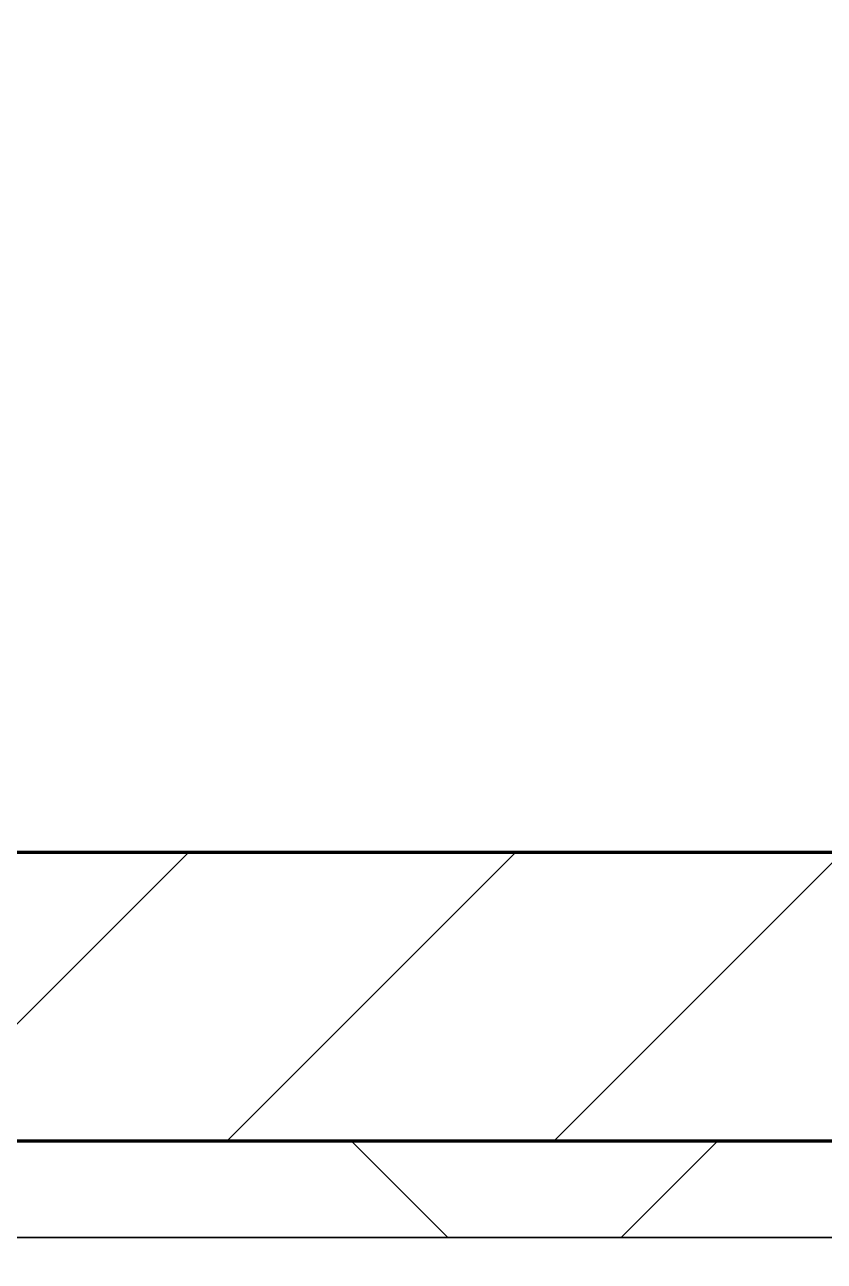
# Model space of a CAD drawing. Header units: millimetres. Extents: x -794868 to -715506, y -16735 to 22434.
# Drawn here: x -758212 to -757797, y 7882 to 8523 of the extents above; entities that cross this region are included whole.
import ezdxf
from ezdxf.xclip import XClip

# ---------------------------------------------------------------- set-up
doc = ezdxf.new("R2010")
doc.units = ezdxf.units.MM
doc.header["$XCLIPFRAME"] = 0
for name, color, linetype, lineweight in [('A-GLAZ-CURT', 2, 'Continuous', 9), ('A-WALL', 5, 'Continuous', 35), ('A-WALL-FNSH', 2, 'Continuous', 35), ('A-WALL-PATT', 1, 'Continuous', 35)]:
    doc.layers.add(name, color=color, linetype=linetype, lineweight=lineweight)
doc.layers.add('A11_ALU.SOLID SHEET', color=2, linetype='Continuous')

# ---------------------------------------------------------------- blocks, each defined once
blk = doc.blocks.new('PPLS-PP19_Custom Tile Pattern - Custom Tile Pattern-16106263-4262-01 ENLARGED UPPER PLATFORM LEVEL - REFLECTED CEILING PLAN - SHEET 3')
at = {"layer": 'A-GLAZ-CURT'}
for p, q in [((-300, 0), (300, 0)), ((300, 0), (-300, 0)), ((195.99, 0), (213.31, 0)), ((213.31, 0), (195.99, 0)), ((230.06, 0), (300, 0)), ((-300, -50), (300, -50)), ((300, -50), (-300, -50))]:
    blk.add_line(p, q, dxfattribs=at)
for points, knots in [([(-126.5, 0), (-122.44, 0), (-108.71, 0), (-86.68, 0), (-63.44, 0), (-54.4, 0), (-48.53, 0), (-30.79, 0), (-18.03, 0), (8.61, 0), (15.02, 0), (22.91, 0), (31, 0), (39.04, 0), (51.19, 0), (58.74, 0), (61.34, 0), (61.45, 0)], [-5231.017328, -5231.017328, -5231.017328, -5231.017328, -4994.692869, -4542.524482, -4008.285538, -3689.699207, -3546.54457, -3315.260113, -2864.387349, -2439.246196, -2084.094819, -1956.422387, -1818.904206, -1645.594513, -1443.202566, -1228.752106, -1120.932285, -1120.932285, -1120.932285, -1120.932285]), ([(76.63, 0), (74.8, 0), (67.65, 0), (53.52, 0), (37, 0), (24.07, 0), (12.82, 0), (-2.9, 0), (-20.62, 0), (-32.81, 0), (-44.85, 0), (-51.43, 0), (-51.79, 0)], [-3095.572228, -3095.572228, -3095.572228, -3095.572228, -2950.589685, -2634.532728, -2313.748533, -2106.613311, -1925.670641, -1617.263037, -1290.787923, -1039.307308, -819.71621, -644.910881, -644.910881, -644.910881, -644.910881]), ([(-36.78, 0), (-32.43, 0), (-19.22, 0), (8.83, 0), (43.36, 0), (70.92, 0), (82.12, 0), (83.66, 0)], [-6191.144455, -6191.144455, -6191.144455, -6191.144455, -5862.463379, -5340.621928, -4573.028122, -4094.177415, -3869.465285, -3869.465285, -3869.465285, -3869.465285]), ([(-30.52, 0), (-27.11, 0), (-17.83, 0), (5.99, 0), (22.06, 0), (37.44, 0), (45.92, 0), (57.76, 0), (64.47, 0), (72.74, 0), (75.22, 0), (76.03, 0), (76.21, 0)], [-2323.618664, -2323.618664, -2323.618664, -2323.618664, -2142.497158, -1716.209403, -1206.526904, -1089.329421, -901.315459, -753.071572, -495.328968, -421.953223, -334.951786, -290.452333, -290.452333, -290.452333, -290.452333]), ([(-15.19, 0), (-13.07, 0), (7.48, 0), (42.82, 0), (88.72, 0), (120.63, 0), (138.28, 0), (138.53, 0)], [-461.142613, -461.142613, -461.142613, -461.142613, -429.606584, -390.253598, -346.313304, -291.370682, -290.5735, -290.5735, -290.5735, -290.5735]), ([(103.09, 0), (101.08, 0), (86.31, 0), (63.34, 0), (35.84, 0), (12, 0), (3.08, 0), (-1.67, 0), (-2.25, 0)], [-375.435014, -375.435014, -375.435014, -375.435014, -369.147452, -330.153101, -307.516438, -285.83788, -246.234814, -234.646884, -234.646884, -234.646884, -234.646884]), ([(92.82, 0), (89.38, 0), (84.5, 0), (74.4, 0), (62.26, 0), (51.85, 0), (43.81, 0), (29.53, 0), (20.67, 0), (18.85, 0), (18.16, 0)], [-7454.226066, -7454.226066, -7454.226066, -7454.226066, -7135.649961, -6924.452779, -6738.82075, -6548.303034, -6314.283804, -6135.05769, -5972.647715, -5832.674503, -5832.674503, -5832.674503, -5832.674503]), ([(70.61, 0), (66.16, 0), (55.8, 0), (39.78, 0), (31.51, 0), (26.01, 0)], [-4647.237329, -4647.237329, -4647.237329, -4647.237329, -4326.416877, -4098.545751, -3775.88033, -3775.88033, -3775.88033, -3775.88033]), ([(27.44, 0), (27.9, 0), (29.54, 0), (38.07, 0), (53.39, 0), (71.67, 0), (84.83, 0), (85.88, 0), (90.84, 0), (92.75, 0)], [-5037.309798, -5037.309798, -5037.309798, -5037.309798, -4887.603822, -4705.298446, -4353.683244, -3960.84581, -3759.045785, -3336.541051, -2916.337252, -2916.337252, -2916.337252, -2916.337252]), ([(27.89, 0), (29.09, 0), (33.4, 0), (48.37, 0), (71.92, 0), (100.57, 0), (116.36, 0), (128.63, 0), (128.95, 0)], [-147.777612, -147.777612, -147.777612, -147.777612, -135.792042, -118.513713, -97.899267, -63.759246, -39.050993, -35.895543, -35.895543, -35.895543, -35.895543]), ([(136.44, 0), (121.66, 0), (86.93, 0), (51.16, 0), (31.18, 0)], [-106.750556, -106.750556, -106.750556, -106.750556, -59.610984, 0, 0, 0, 0]), ([(159.99, 0), (155.3, 0), (141.79, 0), (109.77, 0), (76.86, 0), (57.82, 0), (46.51, 0), (41.18, 0), (36.02, 0), (35.54, 0), (35.54, 0)], [-506.475593, -506.475593, -506.475593, -506.475593, -458.593899, -401.860199, -357.622665, -341.267687, -334.000314, -326.15566, -319.318397, -317.489778, -317.489778, -317.489778, -317.489778]), ([(36.29, 0), (37.77, 0), (48.82, 0), (64.79, 0), (95.91, 0), (124.45, 0), (132.42, 0), (134.6, 0)], [-314.598523, -314.598523, -314.598523, -314.598523, -305.899624, -287.17622, -249.500363, -194.761443, -152.241002, -152.241002, -152.241002, -152.241002]), ([(61.47, 0), (61.47, 0), (61.21, 0), (54.61, 0), (53.71, 0), (53.56, 0)], [-1113.311073, -1113.311073, -1113.311073, -1113.311073, -1096.402191, -891.204116, -747.28819, -747.28819, -747.28819, -747.28819]), ([(76.22, 0), (75.58, 0), (73.64, 0), (71.05, 0), (70.61, 0)], [-193.634889, -193.634889, -193.634889, -193.634889, -31.537676, 0, 0, 0, 0]), ([(114.39, 0), (114.2, 0), (112.08, 0), (105.42, 0), (96.78, 0), (93.84, 0), (93.08, 0)], [-8148.58938, -8148.58938, -8148.58938, -8148.58938, -8105.191388, -7723.759874, -7531.75727, -7462.392379, -7462.392379, -7462.392379, -7462.392379]), ([(94.4, 0), (94.4, 0), (94.64, 0), (99.11, 0), (108.97, 0), (120.79, 0), (139.94, 0), (163.31, 0), (185.23, 0), (193.62, 0), (194.69, 0), (194.79, 0)], [-2348.345796, -2348.345796, -2348.345796, -2348.345796, -2310.419338, -2233.599744, -2052.234781, -1843.028543, -1530.39897, -1095.004608, -529.74427, -295.064701, -265.121568, -265.121568, -265.121568, -265.121568]), ([(129.02, 0), (129.02, 0), (124.41, 0), (122.35, 0), (114.96, 0), (108.04, 0), (103.09, 0)], [-35.386604, -35.386604, -35.386604, -35.386604, -31.430235, -22.807238, -15.488593, 0, 0, 0, 0]), ([(157.9, 0), (156.77, 0), (151.67, 0), (143.29, 0), (134.04, 0), (126.24, 0), (118.6, 0), (114.23, 0), (111.98, 0), (105.66, 0), (105.23, 0), (105.23, 0)], [-10292.955006, -10292.955006, -10292.955006, -10292.955006, -10098.273015, -9847.788484, -9677.714971, -9567.007022, -9453.21225, -9220.200448, -9012.77275, -8966.157302, -8929.495943, -8929.495943, -8929.495943, -8929.495943]), ([(105.26, 0), (105.52, 0), (111.01, 0), (112.65, 0), (113.59, 0)], [-8920.561005, -8920.561005, -8920.561005, -8920.561005, -8814.835624, -8577.462505, -8577.462505, -8577.462505, -8577.462505]), ([(128.58, 0), (128.8, 0), (130.16, 0), (139.26, 0), (152.67, 0), (159.18, 0), (160.64, 0), (160.92, 0)], [-633.326174, -633.326174, -633.326174, -633.326174, -627.736123, -618.981161, -602.094757, -592.980799, -590.439648, -590.439648, -590.439648, -590.439648]), ([(137.1, 0), (136, 0), (133.64, 0), (129.87, 0), (129.11, 0)], [-670.405967, -670.405967, -670.405967, -670.405967, -651.020627, -640.742133, -640.742133, -640.742133, -640.742133]), ([(159.75, 0), (159.17, 0), (158.22, 0), (157.85, 0), (157.77, 0)], [-10636.053506, -10636.053506, -10636.053506, -10636.053506, -10580.760289, -10550.278881, -10550.278881, -10550.278881, -10550.278881]), ([(159.98, 0), (159.77, 0), (158.71, 0), (158.33, 0), (158.3, 0)], [-131.062296, -131.062296, -131.062296, -131.062296, -129.632772, -123.352749, -123.352749, -123.352749, -123.352749]), ([(159.07, 0), (159.13, 0), (159.6, 0), (160.13, 0), (160.63, 0)], [-115.643202, -115.643202, -115.643202, -115.643202, -114.681583, -107.933655, -107.933655, -107.933655, -107.933655]), ([(300, 0), (286.53, 0), (254.22, 0), (207.11, 0), (178.07, 0), (162.53, 0), (160.53, 0)], [-285.253232, -285.253232, -285.253232, -285.253232, -244.693688, -187.987675, -143.776725, -132.19478, -132.19478, -132.19478, -132.19478]), ([(160.7, 0), (162.18, 0), (166.08, 0), (174.15, 0), (185.98, 0), (208.82, 0), (219.42, 0), (230.06, 0)], [-107.624673, -107.624673, -107.624673, -107.624673, -87.660824, -65.295536, -41.623857, -24.459831, 0, 0, 0, 0]), ([(168.37, 0), (167.68, 0), (165.57, 0), (162.79, 0), (160.73, 0)], [-543.375029, -543.375029, -543.375029, -543.375029, -530.793311, -509.006062, -509.006062, -509.006062, -509.006062]), ([(193.8, 0), (193.33, 0), (190.11, 0), (183.13, 0), (171, 0), (163.08, 0), (162.1, 0), (161.78, 0)], [-11665.349007, -11665.349007, -11665.349007, -11665.349007, -11565.880756, -11105.624034, -10839.086983, -10768.332124, -10721.828131, -10721.828131, -10721.828131, -10721.828131]), ([(162.75, 0), (165.4, 0), (170.91, 0), (172.61, 0), (172.61, 0)], [-111.264224, -111.264224, -111.264224, -111.264224, -56.742688, -19.085662, -19.085662, -19.085662, -19.085662]), ([(247.1, 0), (246.76, 0), (245.04, 0), (238.34, 0), (226.56, 0), (221.1, 0), (200.27, 0), (182.99, 0), (174.27, 0), (169.67, 0), (168.99, 0)], [-9649.085549, -9649.085549, -9649.085549, -9649.085549, -9581.591397, -9406.094246, -9221.510254, -9016.44624, -8717.832359, -8253.978395, -8152.463617, -8069.855175, -8069.855175, -8069.855175, -8069.855175]), ([(215.22, 0), (214.62, 0), (210.55, 0), (203.98, 0), (187.54, 0), (175.3, 0), (169.49, 0)], [-203.825446, -203.825446, -203.825446, -203.825446, -198.527383, -184.406837, -162.427601, -142.916156, -142.916156, -142.916156, -142.916156]), ([(171.51, 0), (176.48, 0), (193.23, 0), (201.73, 0), (208.81, 0), (213.9, 0), (241.96, 0), (266.73, 0), (281.71, 0), (291.06, 0), (294.95, 0), (296.36, 0)], [-7971.819559, -7971.819559, -7971.819559, -7971.819559, -7784.112253, -7606.717214, -7289.299508, -7042.621073, -6582.165592, -6068.460911, -5766.029927, -5566.724884, -5331.280472, -5331.280472, -5331.280472, -5331.280472]), ([(172.07, 0), (177.66, 0), (187.87, 0), (201.08, 0), (207.47, 0), (213.96, 0), (215.11, 0)], [-255.364076, -255.364076, -255.364076, -255.364076, -237.955587, -223.92608, -215.862851, -208.75215, -208.75215, -208.75215, -208.75215]), ([(300, 0), (288.22, 0), (262, 0), (230.43, 0), (219.94, 0), (219.02, 0)], [-12528.858583, -12528.858583, -12528.858583, -12528.858583, -11905.454923, -11162.864862, -10856.732305, -10856.732305, -10856.732305, -10856.732305]), ([(219.9, 0), (220.86, 0), (227.84, 0), (242.06, 0), (246.54, 0), (246.96, 0)], [-10670.940496, -10670.940496, -10670.940496, -10670.940496, -10511.382485, -9925.173265, -9834.877357, -9834.877357, -9834.877357, -9834.877357]), ([(284.76, 0), (284.76, 0), (285.09, 0), (287.47, 0), (293.59, 0), (297.76, 0), (300, 0)], [-4110.630118, -4110.630118, -4110.630118, -4110.630118, -4053.389046, -3959.664717, -3862.421465, -3746.95702, -3746.95702, -3746.95702, -3746.95702]), ([(295.67, 0), (294.07, 0), (290.37, 0), (285.38, 0), (284.87, 0)], [-4671.1457, -4671.1457, -4671.1457, -4671.1457, -4358.271401, -4143.037883, -4143.037883, -4143.037883, -4143.037883]), ([(296.49, 0), (296.74, 0), (297.41, 0), (297.86, 0), (298.09, 0)], [-5324.403162, -5324.403162, -5324.403162, -5324.403162, -5280.360606, -5199.253518, -5199.253518, -5199.253518, -5199.253518])]:
    blk.add_open_spline(points, degree=3, knots=knots, dxfattribs=at)
for points in [[(80.35, 0), (79.57, 0), (78.27, 0), (76.63, 0)], [(84.06, 0), (83.48, 0), (82.41, 0), (81.72, 0)], [(92.84, 0), (93.4, 0), (93.92, 0), (94.33, 0)], [(161.39, 0), (162.04, 0), (162.39, 0), (162.75, 0)], [(168.74, 0), (168.74, 0), (169.81, 0), (171.51, 0)], [(195.11, 0), (194.91, 0), (194.44, 0), (193.8, 0)]]:
    blk.add_open_spline(points, degree=3, dxfattribs=at)
blk = doc.blocks.new('PPLS-PP19_Custom Tile Pattern - Custom Tile Pattern-V38-4262-01 ENLARGED UPPER PLATFORM LEVEL - REFLECTED CEILING PLAN - SHEET 3')
at = {"layer": 'A-GLAZ-CURT'}
for p, q in [((-300, 0), (300, 0)), ((300, 0), (-300, 0)), ((-293.07, 0), (-275.75, 0)), ((-275.75, 0), (-293.07, 0)), ((-222.32, 0), (-205, 0)), ((-205, 0), (-222.32, 0)), ((-300, -50), (300, -50)), ((300, -50), (-300, -50))]:
    blk.add_line(p, q, dxfattribs=at)
at = {"layer": 'A-GLAZ-CURT', "flags": 128}
for points in [[(-300, 0), (-291.56, 0), (-283.3, 0), (-275.2, 0), (-267.26, 0), (-259.45, 0), (-251.77, 0), (-244.2, 0), (-236.74, 0), (-229.36, 0), (-222.06, 0), (-214.83, 0), (-207.71, 0), (-200.76, 0), (-194.02, 0), (-187.54, 0), (-181.38, 0), (-175.58, 0), (-170.25, 0), (-165.64, 0), (-162.01, 0), (-159.53, 0), (-157.46, 0), (-154.52, 0), (-149.42, 0), (-141.84, 0), (-132.81, 0), (-126.08, 0)], [(-128.55, 0), (-134.16, 0), (-140.03, 0), (-145.5, 0), (-150.63, 0), (-155.53, 0), (-160.27, 0), (-164.95, 0), (-169.65, 0), (-174.47, 0), (-179.49, 0), (-184.81, 0), (-190.44, 0), (-196.37, 0), (-202.58, 0), (-209.04, 0), (-215.73, 0), (-222.63, 0), (-229.72, 0), (-236.97, 0), (-244.39, 0), (-251.96, 0), (-259.67, 0), (-267.51, 0), (-275.48, 0), (-283.55, 0), (-291.73, 0), (-300, 0)]]:
    blk.add_lwpolyline(points, dxfattribs=at)
at = {"layer": 'A-GLAZ-CURT'}
for points, knots in [([(-300, 0), (-284.65, 0), (-236.57, 0), (-174.61, 0), (-129.95, 0), (-110.8, 0), (-99.5, 0), (-91.46, 0)], [-5323.127839, -5323.127839, -5323.127839, -5323.127839, -4502.809032, -2700.551212, -1002.059161, -460.363443, 0, 0, 0, 0]), ([(-167.79, 0), (-182.18, 0), (-217.24, 0), (-262.56, 0), (-294.48, 0), (-300, 0)], [-16238.068916, -16238.068916, -16238.068916, -16238.068916, -15131.813646, -13729.592194, -13439.944408, -13439.944408, -13439.944408, -13439.944408]), ([(-137.88, 0), (-140.56, 0), (-147.66, 0), (-147.69, 0), (-158.72, 0), (-174.02, 0), (-185.59, 0), (-209.77, 0), (-232.01, 0), (-255.22, 0), (-262.59, 0), (-264.9, 0), (-265.4, 0)], [-3187.727384, -3187.727384, -3187.727384, -3187.727384, -2919.378265, -2477.344047, -2237.412286, -2029.680487, -1755.085331, -1400.429864, -858.079193, -543.655514, -208.940337, 0, 0, 0, 0]), ([(-258.6, 0), (-257.91, 0), (-254.26, 0), (-241.25, 0), (-225.99, 0), (-213.1, 0), (-200.2, 0), (-186.35, 0), (-175.57, 0), (-168.62, 0)], [-5722.54675, -5722.54675, -5722.54675, -5722.54675, -5657.471696, -5413.335975, -5017.494783, -4832.723979, -4666.091899, -4349.945572, -4032.667173, -4032.667173, -4032.667173, -4032.667173]), ([(-168.84, 0), (-171.97, 0), (-181.3, 0), (-199.46, 0), (-216.65, 0), (-231.26, 0), (-233.46, 0), (-234, 0)], [-1934.917225, -1934.917225, -1934.917225, -1934.917225, -1763.376603, -1422.553702, -978.033455, -846.069444, -682.911962, -682.911962, -682.911962, -682.911962]), ([(-233.49, 0), (-233.44, 0), (-232.38, 0), (-230.74, 0), (-225.3, 0), (-223.63, 0)], [-455.274641, -455.274641, -455.274641, -455.274641, -440.605512, -119.536984, 0, 0, 0, 0]), ([(-223.63, 0), (-219.39, 0), (-206.17, 0), (-188.58, 0), (-169.02, 0), (-152.12, 0), (-136.84, 0), (-127.33, 0), (-124.19, 0), (-123.43, 0), (-123.28, 0)], [-5463.295695, -5463.295695, -5463.295695, -5463.295695, -5161.076232, -4739.070012, -4465.409639, -4149.119819, -3839.893365, -3647.167523, -3488.92562, -3439.852845, -3439.852845, -3439.852845, -3439.852845]), ([(-167.81, 0), (-167.37, 0), (-163.31, 0), (-158.7, 0), (-157.22, 0)], [-4020.395992, -4020.395992, -4020.395992, -4020.395992, -4000.813434, -3840.635403, -3840.635403, -3840.635403, -3840.635403]), ([(-133.82, 0), (-135.51, 0), (-137.8, 0), (-149.31, 0), (-158.32, 0), (-164.87, 0), (-167.8, 0)], [-2731.647847, -2731.647847, -2731.647847, -2731.647847, -2418.507304, -2308.929706, -2113.765672, -1953.81028, -1953.81028, -1953.81028, -1953.81028]), ([(-99.91, 0), (-110.24, 0), (-131.3, 0), (-155.85, 0), (-167.37, 0)], [-18258.613436, -18258.613436, -18258.613436, -18258.613436, -17136.203329, -16248.745155, -16248.745155, -16248.745155, -16248.745155]), ([(-152.35, 0), (-151.03, 0), (-147.71, 0), (-143.57, 0), (-138.62, 0)], [-3494.978217, -3494.978217, -3494.978217, -3494.978217, -3371.022232, -3227.460399, -3227.460399, -3227.460399, -3227.460399]), ([(-118.78, 0), (-121.86, 0), (-126.28, 0), (-136.96, 0), (-147.46, 0), (-150.03, 0), (-150.57, 0)], [-5938.474035, -5938.474035, -5938.474035, -5938.474035, -5700.061948, -5508.838257, -5298.784692, -5196.16478, -5196.16478, -5196.16478, -5196.16478]), ([(-150.34, 0), (-150.07, 0), (-147.75, 0), (-142.6, 0), (-127.26, 0), (-107.3, 0), (-90.42, 0), (-75.26, 0), (-68.41, 0), (-65.12, 0), (-63.63, 0)], [-4948.728362, -4948.728362, -4948.728362, -4948.728362, -4883.323924, -4440.880425, -4054.690705, -3793.097032, -3402.597032, -3144.956779, -3050.982048, -2969.237017, -2969.237017, -2969.237017, -2969.237017]), ([(-26.75, 0), (-27.82, 0), (-36.18, 0), (-53.55, 0), (-78.2, 0), (-110.94, 0), (-130.52, 0), (-147.74, 0), (-149.07, 0)], [-8718.362214, -8718.362214, -8718.362214, -8718.362214, -8532.293389, -8073.216054, -7508.296369, -7004.680444, -6449.282163, -6277.220794, -6277.220794, -6277.220794, -6277.220794]), ([(-148.23, 0), (-146.94, 0), (-140.15, 0), (-137.28, 0), (-133.93, 0), (-128.78, 0), (-126.5, 0)], [-6162.058746, -6162.058746, -6162.058746, -6162.058746, -6017.569127, -5560.701257, -5364.112219, -5231.017328, -5231.017328, -5231.017328, -5231.017328]), ([(-100.85, 0), (-101.34, 0), (-109.65, 0), (-122.65, 0), (-139.03, 0), (-146.11, 0), (-146.95, 0)], [-1401.1415, -1401.1415, -1401.1415, -1401.1415, -1374.161226, -945.742622, -741.901385, -489.130243, -489.130243, -489.130243, -489.130243]), ([(-146.69, 0), (-146.59, 0), (-145.49, 0), (-135.69, 0), (-128.29, 0), (-125.15, 0)], [-420.34245, -420.34245, -420.34245, -420.34245, -406.956646, -290.263673, 0, 0, 0, 0]), ([(-127.41, 0), (-131.63, 0), (-133.16, 0), (-134.09, 0), (-134.15, 0)], [-8540.990293, -8540.990293, -8540.990293, -8540.990293, -8266.114998, -8246.473386, -8246.473386, -8246.473386, -8246.473386]), ([(-134.15, 0), (-133.32, 0), (-130.31, 0), (-117.33, 0), (-92.04, 0), (-74.02, 0), (-62.74, 0), (-60.36, 0), (-59.97, 0)], [-7657.439573, -7657.439573, -7657.439573, -7657.439573, -7293.749979, -6839.55839, -6236.997189, -5713.340575, -5140.470607, -5006.787413, -5006.787413, -5006.787413, -5006.787413]), ([(-120.13, 0), (-120.14, 0), (-120.24, 0), (-121.3, 0), (-129.25, 0), (-133.82, 0)], [-2933.992132, -2933.992132, -2933.992132, -2933.992132, -2920.575025, -2840.280255, -2731.647847, -2731.647847, -2731.647847, -2731.647847])]:
    blk.add_open_spline(points, degree=3, knots=knots, dxfattribs=at)
blk = doc.blocks.new('*U685')
at = {"layer": 'A-GLAZ-CURT', "rotation": 180}
for name, p in [('PPLS-PP19_Custom Tile Pattern - Custom Tile Pattern-V38-4262-01 ENLARGED UPPER PLATFORM LEVEL - REFLECTED CEILING PLAN - SHEET 3', (-13660, 4315)), ('PPLS-PP19_Custom Tile Pattern - Custom Tile Pattern-16106263-4262-01 ENLARGED UPPER PLATFORM LEVEL - REFLECTED CEILING PLAN - SHEET 3', (-13060, 4315))]:
    blk.add_blockref(name, p, dxfattribs=at)
blk = doc.blocks.new('*U2281')
blk.add_lwpolyline([(-7165.48, 4263.02), (-7165.48, 5940.05), (-11560, 5940.05), (-11560, 4315), (-18103.39, 4315), (-18103.39, 550), (-9016.58, 550), (-9016.58, 4265)], close=True)

msp = doc.modelspace()

# ---------------------------------------------------------------- block references
at = {"layer": 'A11_ALU.SOLID SHEET'}
ref = msp.add_blockref('*U2281', (-744682.37, 3579.02), dxfattribs=at)
XClip(ref).set_block_clipping_path([(-45801.3280238605, -9620.0077451947), (23704.0078937773, 10334.9999958097)])

# ---------------------------------------------------------------- next in the draw order: hatches: boundary and pattern name
at = {"layer": 'A-WALL-PATT', "lineweight": 9}
h = msp.add_hatch(dxfattribs=at)
h.set_pattern_fill('FP_2', color=256, style=0, pattern_type=2)
h.set_pattern_definition([(45, (0, 0), (-84.852814, 84.852814), [])])
h.paths.add_polyline_path([(-756292.37, 7944.02), (-756292.37, 8094.02), (-766357.37, 8094.02), (-766357.37, 7944.02), (-756817.05, 7944.02)])
h.paths.add_polyline_path([(-778842.34, 7944.02), (-778843.36, 8094.02), (-780282.37, 8094.02), (-780282.37, 7944.02), (-779623.49, 7944.02)])
h = msp.add_hatch(dxfattribs=at)
h.set_pattern_fill('FP_3', color=256, style=0, pattern_type=2)
h.set_pattern_definition([(45, (0, 0), (-212.13203, 212.13203), []), (135, (0, 0), (-212.13203, -212.13203), [])])
h.paths.add_polyline_path([(-756242.37, 7894.02), (-756242.37, 7944.02), (-765557.43, 7944.02), (-765557.43, 7894.02), (-756817.05, 7894.02)])
h.paths.add_polyline_path([(-778842.34, 7894.02), (-778842.34, 7944.02), (-780232.37, 7944.02), (-780232.37, 7894.02), (-779623.49, 7894.02)])

# ---------------------------------------------------------------- next in the draw order: linework, layer by layer
at = {"layer": 'A-WALL', "color": 7, "lineweight": 70}
for p, q in [((-780232.37, 8094.02), (-756492.37, 8094.02)), ((-756292.37, 7944.02), (-780232.37, 7944.02))]:
    msp.add_line(p, q, dxfattribs=at)
at = {"layer": 'A-WALL-FNSH', "color": 250}
for p, q in [((-765557.43, 7944.02), (-756292.37, 7944.02)), ((-756242.37, 7894.02), (-765557.43, 7894.02))]:
    msp.add_line(p, q, dxfattribs=at)

# ---------------------------------------------------------------- next in the draw order: block references
msp.add_blockref('*U685', (-744682.37, 3579.02))

doc.saveas('drawing.dxf')
